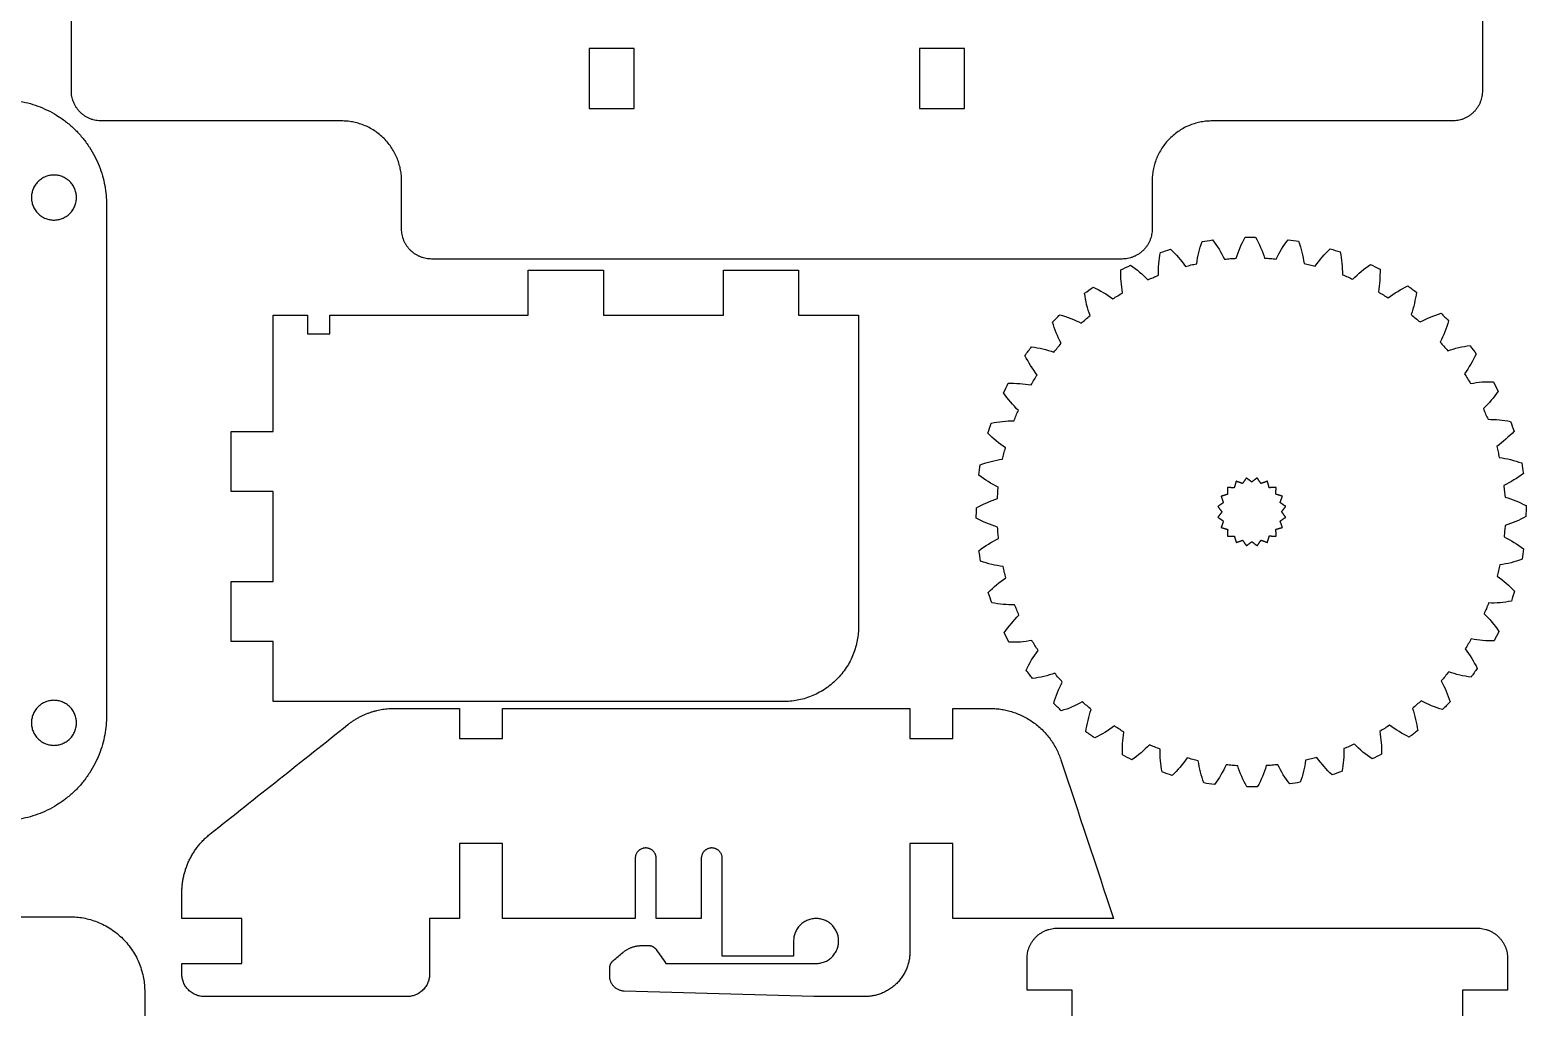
# Model space of a CAD drawing. Header units: millimetres. Extents: x -488 to 12, y -1 to 299.
# Drawn here: x -152.5 to -52.8, y 176.3 to 241.5 of the extents above; entities that cross this region are included whole.
import ezdxf

# ---------------------------------------------------------------- set-up
doc = ezdxf.new("R2010")
doc.units = ezdxf.units.MM
doc.header["$MEASUREMENT"] = 0
doc.layers.add('DEFAULT', color=7, linetype='Continuous')

msp = doc.modelspace()

# ---------------------------------------------------------------- linework, layer by layer
at = {"layer": 'DEFAULT'}
for points, degree in [([(-149.749, 237.388), (-149.749, 242.584), (-149.749, 247.779), (-149.749, 252.975)], 3), ([(-55.749, 252.975), (-55.749, 247.779), (-55.749, 242.584), (-55.749, 237.388)], 3), ([(-112.249, 240.225), (-113.249, 240.225), (-114.249, 240.225), (-115.249, 240.225)], 3), ([(-115.249, 240.225), (-115.249, 238.892), (-115.249, 237.558), (-115.249, 236.225)], 3), ([(-112.249, 236.225), (-112.249, 237.558), (-112.249, 238.892), (-112.249, 240.225)], 3), ([(-90.249, 240.225), (-91.249, 240.225), (-92.249, 240.225), (-93.249, 240.225)], 3), ([(-93.249, 240.225), (-93.249, 238.892), (-93.249, 237.558), (-93.249, 236.225)], 3), ([(-90.249, 236.225), (-90.249, 237.558), (-90.249, 238.892), (-90.249, 240.225)], 3), ([(-115.249, 236.225), (-114.249, 236.225), (-113.249, 236.225), (-112.249, 236.225)], 3), ([(-93.249, 236.225), (-92.249, 236.225), (-91.249, 236.225), (-90.249, 236.225)], 3), ([(-131.749, 235.388), (-137.083, 235.388), (-142.416, 235.388), (-147.749, 235.388)], 3), ([(-57.749, 235.388), (-63.083, 235.388), (-68.416, 235.388), (-73.749, 235.388)], 3), ([(-127.749, 228.188), (-127.749, 229.255), (-127.749, 230.321), (-127.749, 231.388)], 3), ([(-77.749, 231.388), (-77.749, 230.321), (-77.749, 229.255), (-77.749, 228.188)], 3), ([(-147.407, 229.811), (-147.407, 218.46), (-147.407, 207.11), (-147.407, 195.759)], 3), ([(-74.779, 225.875), (-74.712, 226.378), (-74.599, 226.869), (-74.426, 227.346)], 3), ([(-74.426, 227.346), (-74.193, 227.384), (-73.96, 227.421), (-73.727, 227.459)], 3), ([(-73.727, 227.459), (-73.411, 227.056), (-73.14, 226.631), (-72.928, 226.175)], 3), ([(-72.157, 226.236), (-71.993, 226.729), (-71.807, 227.185), (-71.562, 227.641)], 3), ([(-71.562, 227.641), (-71.33, 227.643), (-71.098, 227.645), (-70.866, 227.648)], 3), ([(-70.866, 227.648), (-70.613, 227.205), (-70.418, 226.724), (-70.26, 226.247)], 3), ([(-69.489, 226.182), (-69.274, 226.65), (-69.014, 227.078), (-68.685, 227.473)], 3), ([(-68.685, 227.473), (-68.455, 227.44), (-68.224, 227.407), (-67.994, 227.374)], 3), ([(-67.994, 227.374), (-67.823, 226.892), (-67.705, 226.401), (-67.628, 225.892)], 3), ([(-77.334, 225.103), (-77.341, 225.606), (-77.298, 226.129), (-77.201, 226.623)], 3), ([(-77.201, 226.623), (-76.98, 226.694), (-76.759, 226.765), (-76.538, 226.836)], 3), ([(-76.538, 226.836), (-76.158, 226.495), (-75.831, 226.113), (-75.53, 225.69)], 3), ([(-70.26, 226.247), (-70.132, 226.24), (-70.004, 226.232), (-69.876, 226.225)], 3), ([(-66.882, 225.717), (-66.59, 226.128), (-66.259, 226.525), (-65.886, 226.87)], 3), ([(-65.886, 226.87), (-65.664, 226.801), (-65.442, 226.731), (-65.22, 226.662)], 3), ([(-65.22, 226.662), (-65.127, 226.156), (-65.073, 225.65), (-65.08, 225.144)], 3), ([(-79.749, 226.188), (-95.083, 226.188), (-110.416, 226.188), (-125.749, 226.188)], 3), ([(-119.308, 222.451), (-119.308, 223.451), (-119.308, 224.451), (-119.308, 225.451)], 3), ([(-119.308, 225.451), (-117.642, 225.451), (-115.975, 225.451), (-114.308, 225.451)], 3), ([(-114.308, 225.451), (-114.308, 224.451), (-114.308, 223.451), (-114.308, 222.451)], 3), ([(-106.308, 222.451), (-106.308, 223.451), (-106.308, 224.451), (-106.308, 225.451)], 3), ([(-106.308, 225.451), (-104.642, 225.451), (-102.975, 225.451), (-101.308, 225.451)], 3), ([(-101.308, 225.451), (-101.308, 224.451), (-101.308, 223.451), (-101.308, 222.451)], 3), ([(-79.721, 223.936), (-79.815, 224.439), (-79.846, 224.951), (-79.84, 225.458)], 3), ([(-79.84, 225.458), (-79.625, 225.563), (-79.41, 225.668), (-79.195, 225.773)], 3), ([(-79.195, 225.773), (-78.776, 225.486), (-78.385, 225.169), (-78.045, 224.798)], 3), ([(-75.53, 225.69), (-75.409, 225.724), (-75.288, 225.758), (-75.167, 225.791)], 3), ([(-75.167, 225.791), (-75.038, 225.819), (-74.908, 225.847), (-74.779, 225.875)], 3), ([(-72.928, 226.175), (-72.797, 226.189), (-72.665, 226.203), (-72.534, 226.217)], 3), ([(-72.534, 226.217), (-72.408, 226.223), (-72.283, 226.23), (-72.157, 226.236)], 3), ([(-69.876, 226.225), (-69.747, 226.211), (-69.618, 226.196), (-69.489, 226.182)], 3), ([(-67.628, 225.892), (-67.503, 225.863), (-67.379, 225.834), (-67.255, 225.805)], 3), ([(-67.255, 225.805), (-67.131, 225.776), (-67.006, 225.747), (-66.882, 225.717)], 3), ([(-64.376, 224.835), (-64.02, 225.205), (-63.629, 225.539), (-63.206, 225.827)], 3), ([(-63.206, 225.827), (-62.992, 225.721), (-62.778, 225.615), (-62.564, 225.508)], 3), ([(-62.564, 225.508), (-62.567, 225.005), (-62.6, 224.494), (-62.677, 223.991)], 3), ([(-82.248, 223.907), (-82.059, 224.043), (-81.87, 224.18), (-81.681, 224.316)], 3), ([(-81.681, 224.316), (-81.215, 224.104), (-80.776, 223.841), (-80.373, 223.535)], 3), ([(-78.045, 224.798), (-77.92, 224.854), (-77.796, 224.909), (-77.671, 224.964)], 3), ([(-77.671, 224.964), (-77.559, 225.01), (-77.447, 225.057), (-77.334, 225.103)], 3), ([(-65.08, 225.144), (-64.959, 225.093), (-64.838, 225.042), (-64.717, 224.991)], 3), ([(-64.717, 224.991), (-64.603, 224.939), (-64.489, 224.887), (-64.376, 224.835)], 3), ([(-62.021, 223.591), (-61.619, 223.906), (-61.181, 224.18), (-60.716, 224.393)], 3), ([(-60.716, 224.393), (-60.525, 224.255), (-60.334, 224.117), (-60.143, 223.979)], 3), ([(-81.882, 222.426), (-82.071, 222.899), (-82.187, 223.396), (-82.248, 223.907)], 3), ([(-80.373, 223.535), (-80.264, 223.602), (-80.156, 223.669), (-80.047, 223.736)], 3), ([(-80.047, 223.736), (-79.938, 223.803), (-79.829, 223.869), (-79.721, 223.936)], 3), ([(-62.677, 223.991), (-62.568, 223.925), (-62.459, 223.858), (-62.349, 223.791)], 3), ([(-62.349, 223.791), (-62.24, 223.725), (-62.131, 223.658), (-62.021, 223.591)], 3), ([(-60.143, 223.979), (-60.21, 223.475), (-60.331, 222.975), (-60.493, 222.488)], 3), ([(-136.308, 222.451), (-135.547, 222.451), (-134.786, 222.451), (-134.024, 222.451)], 3), ([(-136.308, 214.701), (-136.308, 217.285), (-136.308, 219.868), (-136.308, 222.451)], 3), ([(-134.024, 222.451), (-134.024, 222.035), (-134.024, 221.618), (-134.024, 221.201)], 3), ([(-132.524, 221.201), (-132.524, 221.618), (-132.524, 222.035), (-132.524, 222.451)], 3), ([(-132.524, 222.451), (-128.119, 222.451), (-123.714, 222.451), (-119.308, 222.451)], 3), ([(-114.308, 222.451), (-111.642, 222.451), (-108.975, 222.451), (-106.308, 222.451)], 3), ([(-101.308, 222.451), (-99.975, 222.451), (-98.642, 222.451), (-97.308, 222.451)], 3), ([(-97.308, 222.451), (-97.308, 215.535), (-97.308, 208.618), (-97.308, 201.701)], 3), ([(-84.385, 221.979), (-84.222, 222.146), (-84.059, 222.313), (-83.896, 222.48)], 3), ([(-83.896, 222.48), (-83.402, 222.343), (-82.922, 222.148), (-82.474, 221.908)], 3), ([(-82.198, 222.164), (-82.093, 222.251), (-81.987, 222.338), (-81.882, 222.426)], 3), ([(-60.493, 222.488), (-60.395, 222.405), (-60.297, 222.323), (-60.199, 222.24)], 3), ([(-59.906, 221.992), (-59.459, 222.23), (-58.987, 222.422), (-58.502, 222.578)], 3), ([(-58.502, 222.578), (-58.334, 222.408), (-58.166, 222.238), (-57.998, 222.068)], 3), ([(-83.819, 220.572), (-84.044, 221.019), (-84.251, 221.495), (-84.385, 221.979)], 3), ([(-82.474, 221.908), (-82.382, 221.993), (-82.29, 222.079), (-82.198, 222.164)], 3), ([(-60.199, 222.24), (-60.101, 222.157), (-60.004, 222.074), (-59.906, 221.992)], 3), ([(-57.998, 222.068), (-58.134, 221.571), (-58.334, 221.099), (-58.57, 220.646)], 3), ([(-134.024, 221.201), (-133.524, 221.201), (-133.024, 221.201), (-132.524, 221.201)], 3), ([(-86.221, 219.761), (-86.076, 219.954), (-85.931, 220.146), (-85.786, 220.338)], 3), ([(-85.786, 220.338), (-85.277, 220.269), (-84.78, 220.152), (-84.295, 219.989)], 3), ([(-84.295, 219.989), (-84.212, 220.086), (-84.129, 220.184), (-84.047, 220.282)], 3), ([(-84.047, 220.282), (-83.971, 220.379), (-83.895, 220.475), (-83.819, 220.572)], 3), ([(-58.57, 220.646), (-58.484, 220.554), (-58.399, 220.463), (-58.314, 220.371)], 3), ([(-58.314, 220.371), (-58.228, 220.272), (-58.141, 220.174), (-58.055, 220.075)], 3), ([(-58.055, 220.075), (-57.579, 220.246), (-57.081, 220.354), (-56.571, 220.421)], 3), ([(-56.571, 220.421), (-56.435, 220.232), (-56.298, 220.043), (-56.162, 219.854)], 3), ([(-85.419, 218.456), (-85.723, 218.878), (-85.988, 219.304), (-86.221, 219.761)], 3), ([(-56.162, 219.854), (-56.38, 219.395), (-56.654, 218.953), (-56.943, 218.546)], 3), ([(-85.619, 218.128), (-85.552, 218.238), (-85.485, 218.347), (-85.419, 218.456)], 3), ([(-56.943, 218.546), (-56.876, 218.437), (-56.809, 218.328), (-56.742, 218.22)], 3), ([(-87.654, 217.271), (-87.548, 217.486), (-87.442, 217.7), (-87.336, 217.914)], 3), ([(-87.336, 217.914), (-86.829, 217.921), (-86.32, 217.889), (-85.819, 217.8)], 3), ([(-85.819, 217.8), (-85.752, 217.91), (-85.685, 218.019), (-85.619, 218.128)], 3), ([(-56.742, 218.22), (-56.675, 218.111), (-56.608, 218.002), (-56.541, 217.893)], 3), ([(-56.541, 217.893), (-56.035, 217.987), (-55.531, 218.031), (-55.02, 218.012)], 3), ([(-54.708, 217.388), (-54.98, 216.957), (-55.315, 216.571), (-55.68, 216.218)], 3), ([(-55.02, 218.012), (-54.916, 217.804), (-54.812, 217.596), (-54.708, 217.388)], 3), ([(-86.663, 216.102), (-87.027, 216.466), (-87.36, 216.848), (-87.654, 217.271)], 3), ([(-88.468, 215.261), (-87.963, 215.359), (-87.46, 215.411), (-86.95, 215.401)], 3), ([(-86.95, 215.401), (-86.906, 215.521), (-86.862, 215.641), (-86.818, 215.76)], 3), ([(-86.818, 215.76), (-86.766, 215.874), (-86.715, 215.988), (-86.663, 216.102)], 3), ([(-55.68, 216.218), (-55.632, 216.099), (-55.585, 215.98), (-55.538, 215.861)], 3), ([(-55.538, 215.861), (-55.483, 215.743), (-55.429, 215.625), (-55.375, 215.507)], 3), ([(-55.375, 215.507), (-54.872, 215.508), (-54.366, 215.467), (-53.875, 215.37)], 3), ([(-53.875, 215.37), (-53.798, 215.15), (-53.72, 214.931), (-53.642, 214.711)], 3), ([(-139.108, 214.701), (-138.175, 214.701), (-137.242, 214.701), (-136.308, 214.701)], 3), ([(-139.108, 210.701), (-139.108, 212.035), (-139.108, 213.368), (-139.108, 214.701)], 3), ([(-88.698, 214.591), (-88.621, 214.815), (-88.545, 215.038), (-88.468, 215.261)], 3), ([(-87.524, 213.599), (-87.949, 213.882), (-88.346, 214.229), (-88.698, 214.591)], 3), ([(-53.642, 214.711), (-53.995, 214.34), (-54.378, 214.007), (-54.787, 213.703)], 3), ([(-87.632, 213.223), (-87.596, 213.349), (-87.56, 213.474), (-87.524, 213.599)], 3), ([(-54.787, 213.703), (-54.761, 213.581), (-54.734, 213.458), (-54.707, 213.336)], 3), ([(-54.707, 213.336), (-54.68, 213.214), (-54.654, 213.091), (-54.627, 212.969)], 3), ([(-89.3, 211.793), (-89.267, 212.023), (-89.234, 212.253), (-89.201, 212.484)], 3), ([(-89.201, 212.484), (-88.723, 212.662), (-88.229, 212.78), (-87.719, 212.85)], 3), ([(-87.719, 212.85), (-87.69, 212.974), (-87.661, 213.099), (-87.632, 213.223)], 3), ([(-54.627, 212.969), (-54.118, 212.897), (-53.618, 212.775), (-53.132, 212.599)], 3), ([(-53.132, 212.599), (-53.094, 212.366), (-53.056, 212.133), (-53.018, 211.9)], 3), ([(-88.009, 210.988), (-88.465, 211.213), (-88.904, 211.473), (-89.3, 211.793)], 3), ([(-72.152, 211.381), (-72.218, 211.164), (-72.284, 210.948)], 2), ([(-71.73, 211.231), (-71.941, 211.306), (-72.152, 211.381)], 2), ([(-71.472, 211.602), (-71.601, 211.417), (-71.73, 211.231)], 2), ([(-71.117, 211.33), (-71.294, 211.466), (-71.472, 211.602)], 2), ([(-70.756, 211.603), (-70.936, 211.466), (-71.117, 211.33)], 2), ([(-70.502, 211.234), (-70.629, 211.418), (-70.756, 211.603)], 2), ([(-70.075, 211.382), (-70.289, 211.308), (-70.502, 211.234)], 2), ([(-69.948, 210.952), (-70.011, 211.167), (-70.075, 211.382)], 2), ([(-53.018, 211.9), (-53.423, 211.59), (-53.86, 211.322), (-54.324, 211.098)], 3), ([(-136.308, 210.701), (-137.242, 210.701), (-138.175, 210.701), (-139.108, 210.701)], 3), ([(-136.308, 204.701), (-136.308, 206.701), (-136.308, 208.701), (-136.308, 210.701)], 3), ([(-88.054, 210.221), (-88.047, 210.349), (-88.039, 210.477), (-88.032, 210.605)], 3), ([(-88.032, 210.605), (-88.024, 210.733), (-88.017, 210.861), (-88.009, 210.988)], 3), ([(-72.723, 210.508), (-72.937, 210.444), (-73.152, 210.381)], 2), ([(-73.152, 210.381), (-73.078, 210.167), (-73.004, 209.953)], 2), ([(-72.284, 210.948), (-72.508, 210.954), (-72.731, 210.96)], 2), ([(-72.731, 210.96), (-72.727, 210.734), (-72.723, 210.508)], 2), ([(-69.496, 210.961), (-69.722, 210.957), (-69.948, 210.952)], 2), ([(-69.507, 210.514), (-69.501, 210.737), (-69.496, 210.961)], 2), ([(-69.075, 210.382), (-69.291, 210.448), (-69.507, 210.514)], 2), ([(-69.224, 209.96), (-69.149, 210.171), (-69.075, 210.382)], 2), ([(-54.324, 211.098), (-54.31, 210.966), (-54.296, 210.835), (-54.281, 210.704)], 3), ([(-54.281, 210.704), (-54.268, 210.579), (-54.255, 210.454), (-54.242, 210.33)], 3), ([(-54.242, 210.33), (-53.759, 210.187), (-53.28, 209.993), (-52.841, 209.755)], 3), ([(-89.468, 208.916), (-89.464, 209.149), (-89.459, 209.382), (-89.455, 209.615)], 3), ([(-89.455, 209.615), (-89.014, 209.861), (-88.54, 210.063), (-88.054, 210.221)], 3), ([(-73.004, 209.953), (-73.188, 209.826), (-73.373, 209.7)], 2), ([(-73.373, 209.7), (-73.237, 209.519), (-73.1, 209.339)], 2), ([(-73.1, 209.339), (-73.236, 209.161), (-73.373, 208.984)], 2), ([(-68.853, 209.701), (-69.039, 209.831), (-69.224, 209.96)], 2), ([(-69.126, 209.346), (-68.989, 209.524), (-68.853, 209.701)], 2), ([(-68.853, 208.986), (-68.989, 209.166), (-69.126, 209.346)], 2), ([(-52.841, 209.755), (-52.844, 209.515), (-52.847, 209.275), (-52.851, 209.036)], 3), ([(-88.042, 208.324), (-88.536, 208.472), (-89.021, 208.683), (-89.468, 208.916)], 3), ([(-88.024, 207.947), (-88.03, 208.073), (-88.036, 208.198), (-88.042, 208.324)], 3), ([(-73.373, 208.984), (-73.187, 208.854), (-73.002, 208.725)], 2), ([(-73.002, 208.725), (-73.076, 208.514), (-73.151, 208.303)], 2), ([(-69.222, 208.732), (-69.037, 208.859), (-68.853, 208.986)], 2), ([(-69.074, 208.305), (-69.148, 208.518), (-69.222, 208.732)], 2), ([(-54.23, 208.432), (-54.246, 208.31), (-54.261, 208.188), (-54.277, 208.066)], 3), ([(-52.851, 209.036), (-53.287, 208.787), (-53.757, 208.589), (-54.23, 208.432)], 3), ([(-89.287, 206.751), (-88.878, 207.069), (-88.447, 207.346), (-87.985, 207.574)], 3), ([(-87.985, 207.574), (-87.998, 207.698), (-88.011, 207.823), (-88.024, 207.947)], 3), ([(-73.151, 208.303), (-72.935, 208.237), (-72.718, 208.172)], 2), ([(-72.718, 208.172), (-72.724, 207.948), (-72.73, 207.724)], 2), ([(-72.73, 207.724), (-72.504, 207.728), (-72.278, 207.733)], 2), ([(-72.278, 207.733), (-72.214, 207.518), (-72.151, 207.303)], 2), ([(-72.151, 207.303), (-71.937, 207.377), (-71.723, 207.451)], 2), ([(-71.723, 207.451), (-71.597, 207.267), (-71.47, 207.082)], 2), ([(-71.47, 207.082), (-71.29, 207.219), (-71.109, 207.355)], 2), ([(-71.109, 207.355), (-70.932, 207.219), (-70.754, 207.083)], 2), ([(-70.754, 207.083), (-70.625, 207.268), (-70.495, 207.454)], 2), ([(-70.495, 207.454), (-70.284, 207.379), (-70.073, 207.304)], 2), ([(-70.073, 207.304), (-70.008, 207.521), (-69.942, 207.737)], 2), ([(-69.942, 207.737), (-69.718, 207.731), (-69.494, 207.725)], 2), ([(-69.503, 208.177), (-69.288, 208.241), (-69.074, 208.305)], 2), ([(-69.494, 207.725), (-69.499, 207.951), (-69.503, 208.177)], 2), ([(-54.277, 208.066), (-54.284, 207.938), (-54.292, 207.811), (-54.299, 207.683)], 3), ([(-54.299, 207.683), (-53.865, 207.456), (-53.414, 207.181), (-53.008, 206.879)], 3), ([(-89.174, 206.052), (-89.211, 206.285), (-89.249, 206.518), (-89.287, 206.751)], 3), ([(-53.008, 206.879), (-53.042, 206.648), (-53.075, 206.418), (-53.108, 206.187)], 3), ([(-87.682, 205.702), (-88.191, 205.767), (-88.688, 205.888), (-89.174, 206.052)], 3), ([(-87.598, 205.315), (-87.626, 205.444), (-87.654, 205.573), (-87.682, 205.702)], 3), ([(-54.673, 205.428), (-54.702, 205.303), (-54.731, 205.179), (-54.76, 205.055)], 3), ([(-54.589, 205.821), (-54.617, 205.69), (-54.645, 205.559), (-54.673, 205.428)], 3), ([(-53.108, 206.187), (-53.58, 205.998), (-54.086, 205.877), (-54.589, 205.821)], 3), ([(-139.108, 204.701), (-138.175, 204.701), (-137.242, 204.701), (-136.308, 204.701)], 3), ([(-139.108, 200.701), (-139.108, 202.035), (-139.108, 203.368), (-139.108, 204.701)], 3), ([(-88.666, 203.96), (-88.314, 204.327), (-87.921, 204.674), (-87.497, 204.951)], 3), ([(-87.497, 204.951), (-87.531, 205.072), (-87.564, 205.193), (-87.598, 205.315)], 3), ([(-54.76, 205.055), (-54.341, 204.758), (-53.963, 204.432), (-53.608, 204.059)], 3), ([(-88.43, 203.281), (-88.509, 203.507), (-88.588, 203.734), (-88.666, 203.96)], 3), ([(-53.816, 203.392), (-54.322, 203.298), (-54.828, 203.251), (-55.337, 203.273)], 3), ([(-53.608, 204.059), (-53.677, 203.837), (-53.747, 203.615), (-53.816, 203.392)], 3), ([(-86.91, 203.147), (-87.415, 203.144), (-87.929, 203.184), (-88.43, 203.281)], 3), ([(-87.6, 201.284), (-87.312, 201.702), (-86.977, 202.086), (-86.629, 202.453)], 3), ([(-86.771, 202.81), (-86.817, 202.922), (-86.864, 203.035), (-86.91, 203.147)], 3), ([(-86.629, 202.453), (-86.676, 202.572), (-86.724, 202.691), (-86.771, 202.81)], 3), ([(-55.487, 202.89), (-55.538, 202.776), (-55.59, 202.662), (-55.642, 202.548)], 3), ([(-55.642, 202.548), (-55.273, 202.197), (-54.937, 201.811), (-54.651, 201.379)], 3), ([(-55.337, 203.273), (-55.387, 203.145), (-55.437, 203.018), (-55.487, 202.89)], 3), ([(-54.651, 201.379), (-54.759, 201.172), (-54.866, 200.965), (-54.973, 200.757)], 3), ([(-136.308, 200.701), (-137.242, 200.701), (-138.175, 200.701), (-139.108, 200.701)], 3), ([(-136.308, 196.701), (-136.308, 198.035), (-136.308, 199.368), (-136.308, 200.701)], 3), ([(-87.288, 200.658), (-87.392, 200.867), (-87.496, 201.075), (-87.6, 201.284)], 3), ([(-85.767, 200.778), (-86.263, 200.672), (-86.779, 200.628), (-87.288, 200.658)], 3), ([(-85.563, 200.431), (-85.631, 200.547), (-85.699, 200.662), (-85.767, 200.778)], 3), ([(-85.342, 200.108), (-85.416, 200.216), (-85.489, 200.324), (-85.563, 200.431)], 3), ([(-56.69, 200.543), (-56.756, 200.433), (-56.823, 200.324), (-56.89, 200.215)], 3), ([(-56.49, 200.871), (-56.556, 200.761), (-56.623, 200.652), (-56.69, 200.543)], 3), ([(-54.973, 200.757), (-55.48, 200.731), (-55.987, 200.774), (-56.49, 200.871)], 3), ([(-86.143, 198.797), (-85.93, 199.262), (-85.669, 199.707), (-85.342, 200.108)], 3), ([(-56.89, 200.215), (-56.59, 199.802), (-56.313, 199.358), (-56.088, 198.91)], 3), ([(-85.714, 198.233), (-85.857, 198.421), (-86, 198.609), (-86.143, 198.797)], 3), ([(-84.233, 198.599), (-84.708, 198.42), (-85.203, 198.303), (-85.714, 198.233)], 3), ([(-83.991, 198.28), (-84.071, 198.386), (-84.152, 198.493), (-84.233, 198.599)], 3), ([(-58.238, 198.372), (-58.321, 198.274), (-58.403, 198.177), (-58.486, 198.079)], 3), ([(-57.993, 198.686), (-58.075, 198.581), (-58.156, 198.477), (-58.238, 198.372)], 3), ([(-56.502, 198.336), (-57.017, 198.388), (-57.513, 198.502), (-57.993, 198.686)], 3), ([(-56.088, 198.91), (-56.226, 198.718), (-56.364, 198.527), (-56.502, 198.336)], 3), ([(-84.307, 196.582), (-84.165, 197.08), (-83.967, 197.553), (-83.735, 198.004)], 3), ([(-83.735, 198.004), (-83.821, 198.096), (-83.906, 198.188), (-83.991, 198.28)], 3), ([(-58.486, 198.079), (-58.248, 197.627), (-58.056, 197.155), (-57.9, 196.675)], 3), ([(-102.308, 196.701), (-113.642, 196.701), (-124.975, 196.701), (-136.308, 196.701)], 3), ([(-83.806, 196.094), (-83.973, 196.256), (-84.14, 196.419), (-84.307, 196.582)], 3), ([(-82.403, 196.679), (-82.845, 196.428), (-83.316, 196.226), (-83.806, 196.094)], 3), ([(-82.109, 196.431), (-82.207, 196.514), (-82.305, 196.597), (-82.403, 196.679)], 3), ([(-81.816, 196.183), (-81.914, 196.266), (-82.011, 196.349), (-82.109, 196.431)], 3), ([(-60.11, 196.507), (-60.209, 196.421), (-60.307, 196.335), (-60.406, 196.248)], 3), ([(-59.832, 196.742), (-59.924, 196.664), (-60.017, 196.586), (-60.11, 196.507)], 3), ([(-58.409, 196.171), (-58.896, 196.319), (-59.372, 196.514), (-59.832, 196.742)], 3), ([(-57.9, 196.675), (-58.07, 196.507), (-58.24, 196.339), (-58.409, 196.171)], 3), ([(-128.218, 196.248), (-126.774, 196.248), (-125.33, 196.248), (-123.886, 196.248)], 3), ([(-123.886, 196.248), (-123.886, 195.581), (-123.886, 194.915), (-123.886, 194.248)], 3), ([(-121.036, 194.248), (-121.036, 194.915), (-121.036, 195.581), (-121.036, 196.248)], 3), ([(-121.036, 196.248), (-111.986, 196.248), (-102.936, 196.248), (-93.886, 196.248)], 3), ([(-93.886, 196.248), (-93.886, 195.581), (-93.886, 194.915), (-93.886, 194.248)], 3), ([(-91.036, 194.248), (-91.036, 194.915), (-91.036, 195.581), (-91.036, 196.248)], 3), ([(-91.036, 196.248), (-90.215, 196.248), (-89.394, 196.248), (-88.573, 196.248)], 3), ([(-82.166, 194.692), (-82.093, 195.193), (-81.962, 195.696), (-81.816, 196.183)], 3), ([(-60.406, 196.248), (-60.241, 195.769), (-60.132, 195.274), (-60.06, 194.764)], 3), ([(-140.495, 187.886), (-137.439, 190.312), (-134.383, 192.738), (-131.327, 195.164)], 3), ([(-81.572, 194.281), (-81.77, 194.418), (-81.968, 194.555), (-82.166, 194.692)], 3), ([(-80.266, 195.083), (-80.669, 194.765), (-81.104, 194.498), (-81.572, 194.281)], 3), ([(-79.935, 194.862), (-80.045, 194.936), (-80.156, 195.01), (-80.266, 195.083)], 3), ([(-79.628, 194.659), (-79.73, 194.727), (-79.833, 194.795), (-79.935, 194.862)], 3), ([(-79.721, 193.146), (-79.753, 193.647), (-79.705, 194.167), (-79.628, 194.659)], 3), ([(-62.259, 194.915), (-62.367, 194.848), (-62.476, 194.781), (-62.585, 194.714)], 3), ([(-62.585, 194.714), (-62.499, 194.206), (-62.456, 193.703), (-62.465, 193.193)], 3), ([(-61.935, 195.136), (-62.043, 195.062), (-62.151, 194.989), (-62.259, 194.915)], 3), ([(-60.624, 194.335), (-61.08, 194.562), (-61.524, 194.824), (-61.935, 195.136)], 3), ([(-60.06, 194.764), (-60.248, 194.621), (-60.436, 194.478), (-60.624, 194.335)], 3), ([(-123.886, 194.248), (-122.936, 194.248), (-121.986, 194.248), (-121.036, 194.248)], 3), ([(-93.886, 194.248), (-92.936, 194.248), (-91.986, 194.248), (-91.036, 194.248)], 3), ([(-77.93, 193.815), (-78.29, 193.452), (-78.681, 193.117), (-79.099, 192.824)], 3), ([(-77.591, 193.68), (-77.704, 193.725), (-77.817, 193.77), (-77.93, 193.815)], 3), ([(-77.208, 193.531), (-77.336, 193.58), (-77.464, 193.63), (-77.591, 193.68)], 3), ([(-77.089, 192.01), (-77.19, 192.516), (-77.237, 193.021), (-77.208, 193.531)], 3), ([(-64.974, 193.568), (-64.973, 193.062), (-65.004, 192.546), (-65.108, 192.048)], 3), ([(-64.617, 193.71), (-64.736, 193.663), (-64.855, 193.615), (-64.974, 193.568)], 3), ([(-64.263, 193.873), (-64.381, 193.819), (-64.499, 193.765), (-64.617, 193.71)], 3), ([(-63.09, 192.881), (-63.524, 193.16), (-63.916, 193.488), (-64.263, 193.873)], 3), ([(-83.826, 192.819), (-82.66, 189.296), (-81.493, 185.772), (-80.326, 182.248)], 3), ([(-79.099, 192.824), (-79.306, 192.931), (-79.513, 193.039), (-79.721, 193.146)], 3), ([(-75.426, 192.954), (-75.707, 192.529), (-76.052, 192.133), (-76.419, 191.78)], 3), ([(-75.05, 192.846), (-75.176, 192.882), (-75.301, 192.918), (-75.426, 192.954)], 3), ([(-74.678, 192.758), (-74.802, 192.787), (-74.926, 192.817), (-75.05, 192.846)], 3), ([(-74.311, 191.277), (-74.476, 191.757), (-74.607, 192.25), (-74.678, 192.758)], 3), ([(-72.819, 192.489), (-73.019, 192.022), (-73.3, 191.588), (-73.599, 191.181)], 3), ([(-72.412, 192.45), (-72.547, 192.463), (-72.683, 192.476), (-72.819, 192.489)], 3), ([(-72.049, 192.424), (-72.17, 192.432), (-72.291, 192.441), (-72.412, 192.45)], 3), ([(-71.442, 191.024), (-71.696, 191.466), (-71.897, 191.943), (-72.049, 192.424)], 3), ([(-70.151, 192.435), (-70.291, 191.943), (-70.49, 191.454), (-70.744, 191.01)], 3), ([(-69.775, 192.454), (-69.9, 192.448), (-70.026, 192.441), (-70.151, 192.435)], 3), ([(-69.38, 192.497), (-69.512, 192.483), (-69.643, 192.468), (-69.775, 192.454)], 3), ([(-68.581, 191.212), (-68.898, 191.609), (-69.162, 192.035), (-69.38, 192.497)], 3), ([(-67.529, 192.796), (-67.581, 192.294), (-67.707, 191.809), (-67.882, 191.325)], 3), ([(-67.142, 192.88), (-67.271, 192.852), (-67.4, 192.824), (-67.529, 192.796)], 3), ([(-66.778, 192.981), (-66.899, 192.947), (-67.021, 192.913), (-67.142, 192.88)], 3), ([(-65.767, 191.815), (-66.139, 192.18), (-66.476, 192.559), (-66.778, 192.981)], 3), ([(-62.465, 193.193), (-62.674, 193.089), (-62.882, 192.985), (-63.09, 192.881)], 3), ([(-76.419, 191.78), (-76.642, 191.857), (-76.866, 191.933), (-77.089, 192.01)], 3), ([(-65.108, 192.048), (-65.328, 191.97), (-65.547, 191.892), (-65.767, 191.815)], 3), ([(-73.599, 191.181), (-73.837, 191.213), (-74.074, 191.245), (-74.311, 191.277)], 3), ([(-70.744, 191.01), (-70.977, 191.014), (-71.21, 191.019), (-71.442, 191.024)], 3), ([(-67.882, 191.325), (-68.115, 191.287), (-68.348, 191.249), (-68.581, 191.212)], 3), ([(-123.886, 187.248), (-123.886, 185.581), (-123.886, 183.915), (-123.886, 182.248)], 3), ([(-121.036, 187.248), (-121.986, 187.248), (-122.936, 187.248), (-123.886, 187.248)], 3), ([(-121.036, 182.248), (-121.036, 183.915), (-121.036, 185.581), (-121.036, 187.248)], 3), ([(-93.886, 187.248), (-93.886, 184.848), (-93.886, 182.448), (-93.886, 180.048)], 3), ([(-91.036, 187.248), (-91.986, 187.248), (-92.936, 187.248), (-93.886, 187.248)], 3), ([(-91.036, 182.248), (-91.036, 183.915), (-91.036, 185.581), (-91.036, 187.248)], 3), ([(-112.186, 186.248), (-112.186, 184.915), (-112.186, 183.581), (-112.186, 182.248)], 3), ([(-110.786, 182.248), (-110.786, 183.581), (-110.786, 184.915), (-110.786, 186.248)], 3), ([(-107.786, 186.248), (-107.786, 184.915), (-107.786, 183.581), (-107.786, 182.248)], 3), ([(-106.386, 179.748), (-106.386, 181.915), (-106.386, 184.081), (-106.386, 186.248)], 3), ([(-142.386, 182.248), (-142.386, 182.822), (-142.386, 183.396), (-142.386, 183.97)], 3), ([(-175.359, 182.368), (-166.859, 182.368), (-158.359, 182.368), (-149.859, 182.368)], 3), ([(-138.386, 182.248), (-139.72, 182.248), (-141.053, 182.248), (-142.386, 182.248)], 3), ([(-138.386, 179.248), (-138.386, 180.248), (-138.386, 181.248), (-138.386, 182.248)], 3), ([(-125.886, 182.248), (-125.886, 181.015), (-125.886, 179.781), (-125.886, 178.548)], 3), ([(-123.886, 182.248), (-124.553, 182.248), (-125.22, 182.248), (-125.886, 182.248)], 3), ([(-112.186, 182.248), (-115.136, 182.248), (-118.086, 182.248), (-121.036, 182.248)], 3), ([(-107.786, 182.248), (-108.786, 182.248), (-109.786, 182.248), (-110.786, 182.248)], 3), ([(-80.326, 182.248), (-83.896, 182.248), (-87.466, 182.248), (-91.036, 182.248)], 3), ([(-84.077, 181.601), (-74.744, 181.601), (-65.411, 181.601), (-56.077, 181.601)], 3), ([(-111.728, 180.448), (-111.582, 180.448), (-111.436, 180.448), (-111.289, 180.448)], 3), ([(-101.636, 180.748), (-101.636, 180.415), (-101.636, 180.081), (-101.636, 179.748)], 3), ([(-113.636, 179.458), (-113.429, 179.632), (-113.221, 179.806), (-113.014, 179.98)], 3), ([(-110.798, 180.192), (-110.577, 179.877), (-110.357, 179.563), (-110.136, 179.248)], 3), ([(-101.636, 179.748), (-103.22, 179.748), (-104.803, 179.748), (-106.386, 179.748)], 3), ([(-86.077, 177.482), (-86.077, 178.188), (-86.077, 178.895), (-86.077, 179.601)], 3), ([(-54.077, 179.601), (-54.077, 178.895), (-54.077, 178.188), (-54.077, 177.482)], 3), ([(-142.386, 178.548), (-142.386, 178.781), (-142.386, 179.015), (-142.386, 179.248)], 3), ([(-142.386, 179.248), (-141.053, 179.248), (-139.72, 179.248), (-138.386, 179.248)], 3), ([(-113.886, 178.409), (-113.886, 178.58), (-113.886, 178.751), (-113.886, 178.921)], 3), ([(-110.136, 179.248), (-106.803, 179.248), (-103.47, 179.248), (-100.136, 179.248)], 3), ([(-100.278, 177.052), (-104.49, 177.171), (-108.702, 177.29), (-112.915, 177.41)], 3), ([(-83.077, 177.482), (-84.077, 177.482), (-85.077, 177.482), (-86.077, 177.482)], 3), ([(-83.077, 170.468), (-83.077, 172.806), (-83.077, 175.144), (-83.077, 177.482)], 3), ([(-57.077, 177.482), (-57.077, 175.144), (-57.077, 172.806), (-57.077, 170.468)], 3), ([(-54.077, 177.482), (-55.077, 177.482), (-56.077, 177.482), (-57.077, 177.482)], 3), ([(-144.859, 177.368), (-144.859, 176.506), (-144.859, 175.644), (-144.859, 174.781)], 3), ([(-127.386, 177.048), (-131.886, 177.048), (-136.386, 177.048), (-140.886, 177.048)], 3), ([(-99.995, 177.048), (-100.089, 177.048), (-100.184, 177.049), (-100.278, 177.052)], 3), ([(-96.886, 177.048), (-97.923, 177.048), (-98.959, 177.048), (-99.995, 177.048)], 3)]:
    msp.add_open_spline(points, degree=degree, dxfattribs=at)
for points, weights in [([(-147.749, 235.388), (-149.749, 235.388), (-149.749, 237.388)], [1, 0.707106781187, 1]), ([(-55.749, 237.388), (-55.749, 235.388), (-57.749, 235.388)], [1, 0.707106781187, 1]), ([(-154.407, 236.811), (-147.407, 236.811), (-147.407, 229.811)], [1, 0.707106781187, 1]), ([(-127.749, 231.388), (-127.749, 235.388), (-131.749, 235.388)], [1, 0.707106781187, 1]), ([(-73.749, 235.388), (-77.749, 235.388), (-77.749, 231.388)], [1, 0.707106781187, 1]), ([(-125.749, 226.188), (-127.749, 226.188), (-127.749, 228.188)], [1, 0.707106781187, 1]), ([(-77.749, 228.188), (-77.749, 226.188), (-79.749, 226.188)], [1, 0.707106781187, 1]), ([(-97.308, 201.701), (-97.308, 196.701), (-102.308, 196.701)], [1, 0.707106781187, 1]), ([(-147.407, 195.759), (-147.407, 188.759), (-154.407, 188.759)], [1, 0.707106781187, 1]), ([(-131.327, 195.164), (-129.961, 196.248), (-128.218, 196.248)], [0.856353368326, 0.873803013932, 1]), ([(-88.573, 196.248), (-84.961, 196.248), (-83.826, 192.819)], [1, 0.769714224183, 0.901550444624]), ([(-142.386, 183.97), (-142.386, 186.384), (-140.495, 187.886)], [1, 0.833303767254, 0.856353368326]), ([(-111.486, 186.948), (-112.186, 186.948), (-112.186, 186.248)], [1, 0.707106781187, 1]), ([(-110.786, 186.248), (-110.786, 186.948), (-111.486, 186.948)], [1, 0.707106781187, 1]), ([(-107.086, 186.948), (-107.786, 186.948), (-107.786, 186.248)], [1, 0.707106781187, 1]), ([(-106.386, 186.248), (-106.386, 186.948), (-107.086, 186.948)], [1, 0.707106781187, 1]), ([(-149.859, 182.368), (-144.859, 182.368), (-144.859, 177.368)], [1, 0.707106781187, 1]), ([(-100.136, 182.248), (-101.636, 182.248), (-101.636, 180.748)], [1, 0.707106781187, 1]), ([(-86.077, 179.601), (-86.077, 181.601), (-84.077, 181.601)], [1, 0.707106781188, 0.999999999998]), ([(-56.077, 181.601), (-54.077, 181.601), (-54.077, 179.601)], [1, 0.707106781187, 1]), ([(-113.014, 179.98), (-112.456, 180.448), (-111.728, 180.448)], [0.855180500589, 0.868989864995, 1]), ([(-111.289, 180.448), (-110.977, 180.448), (-110.798, 180.192)], [1, 0.822621476965, 0.8600867155]), ([(-113.886, 178.921), (-113.886, 179.248), (-113.636, 179.458)], [1, 0.838116916191, 0.855180500589]), ([(-93.886, 180.048), (-93.886, 177.048), (-96.886, 177.048)], [1, 0.707106781187, 1]), ([(-140.886, 177.048), (-142.386, 177.048), (-142.386, 178.548)], [1, 0.707106781187, 1]), ([(-125.886, 178.548), (-125.886, 177.048), (-127.386, 177.048)], [1, 0.707106781187, 1]), ([(-112.915, 177.41), (-113.886, 177.437), (-113.886, 178.409)], [0.988575802025, 0.712934848615, 1])]:
    msp.add_rational_spline(points, weights, degree=2, dxfattribs=at)
for points in [[(-150.907, 231.785), (-152.407, 231.785), (-152.407, 230.285), (-152.407, 228.785), (-150.907, 228.785)], [(-150.907, 228.785), (-149.407, 228.785), (-149.407, 230.285), (-149.407, 231.785), (-150.907, 231.785)], [(-150.907, 196.785), (-152.407, 196.785), (-152.407, 195.285), (-152.407, 193.785), (-150.907, 193.785)], [(-150.907, 193.785), (-149.407, 193.785), (-149.407, 195.285), (-149.407, 196.785), (-150.907, 196.785)], [(-100.136, 179.248), (-98.636, 179.248), (-98.636, 180.748), (-98.636, 182.248), (-100.136, 182.248)]]:
    msp.add_rational_spline(points, [1, 0.707106781187, 1, 0.707106781187, 1], degree=2, knots=[-4.711988, -4.711988, -4.711988, -2.355994, -2.355994, 0, 0, 0], dxfattribs=at)

doc.saveas('drawing.dxf')
